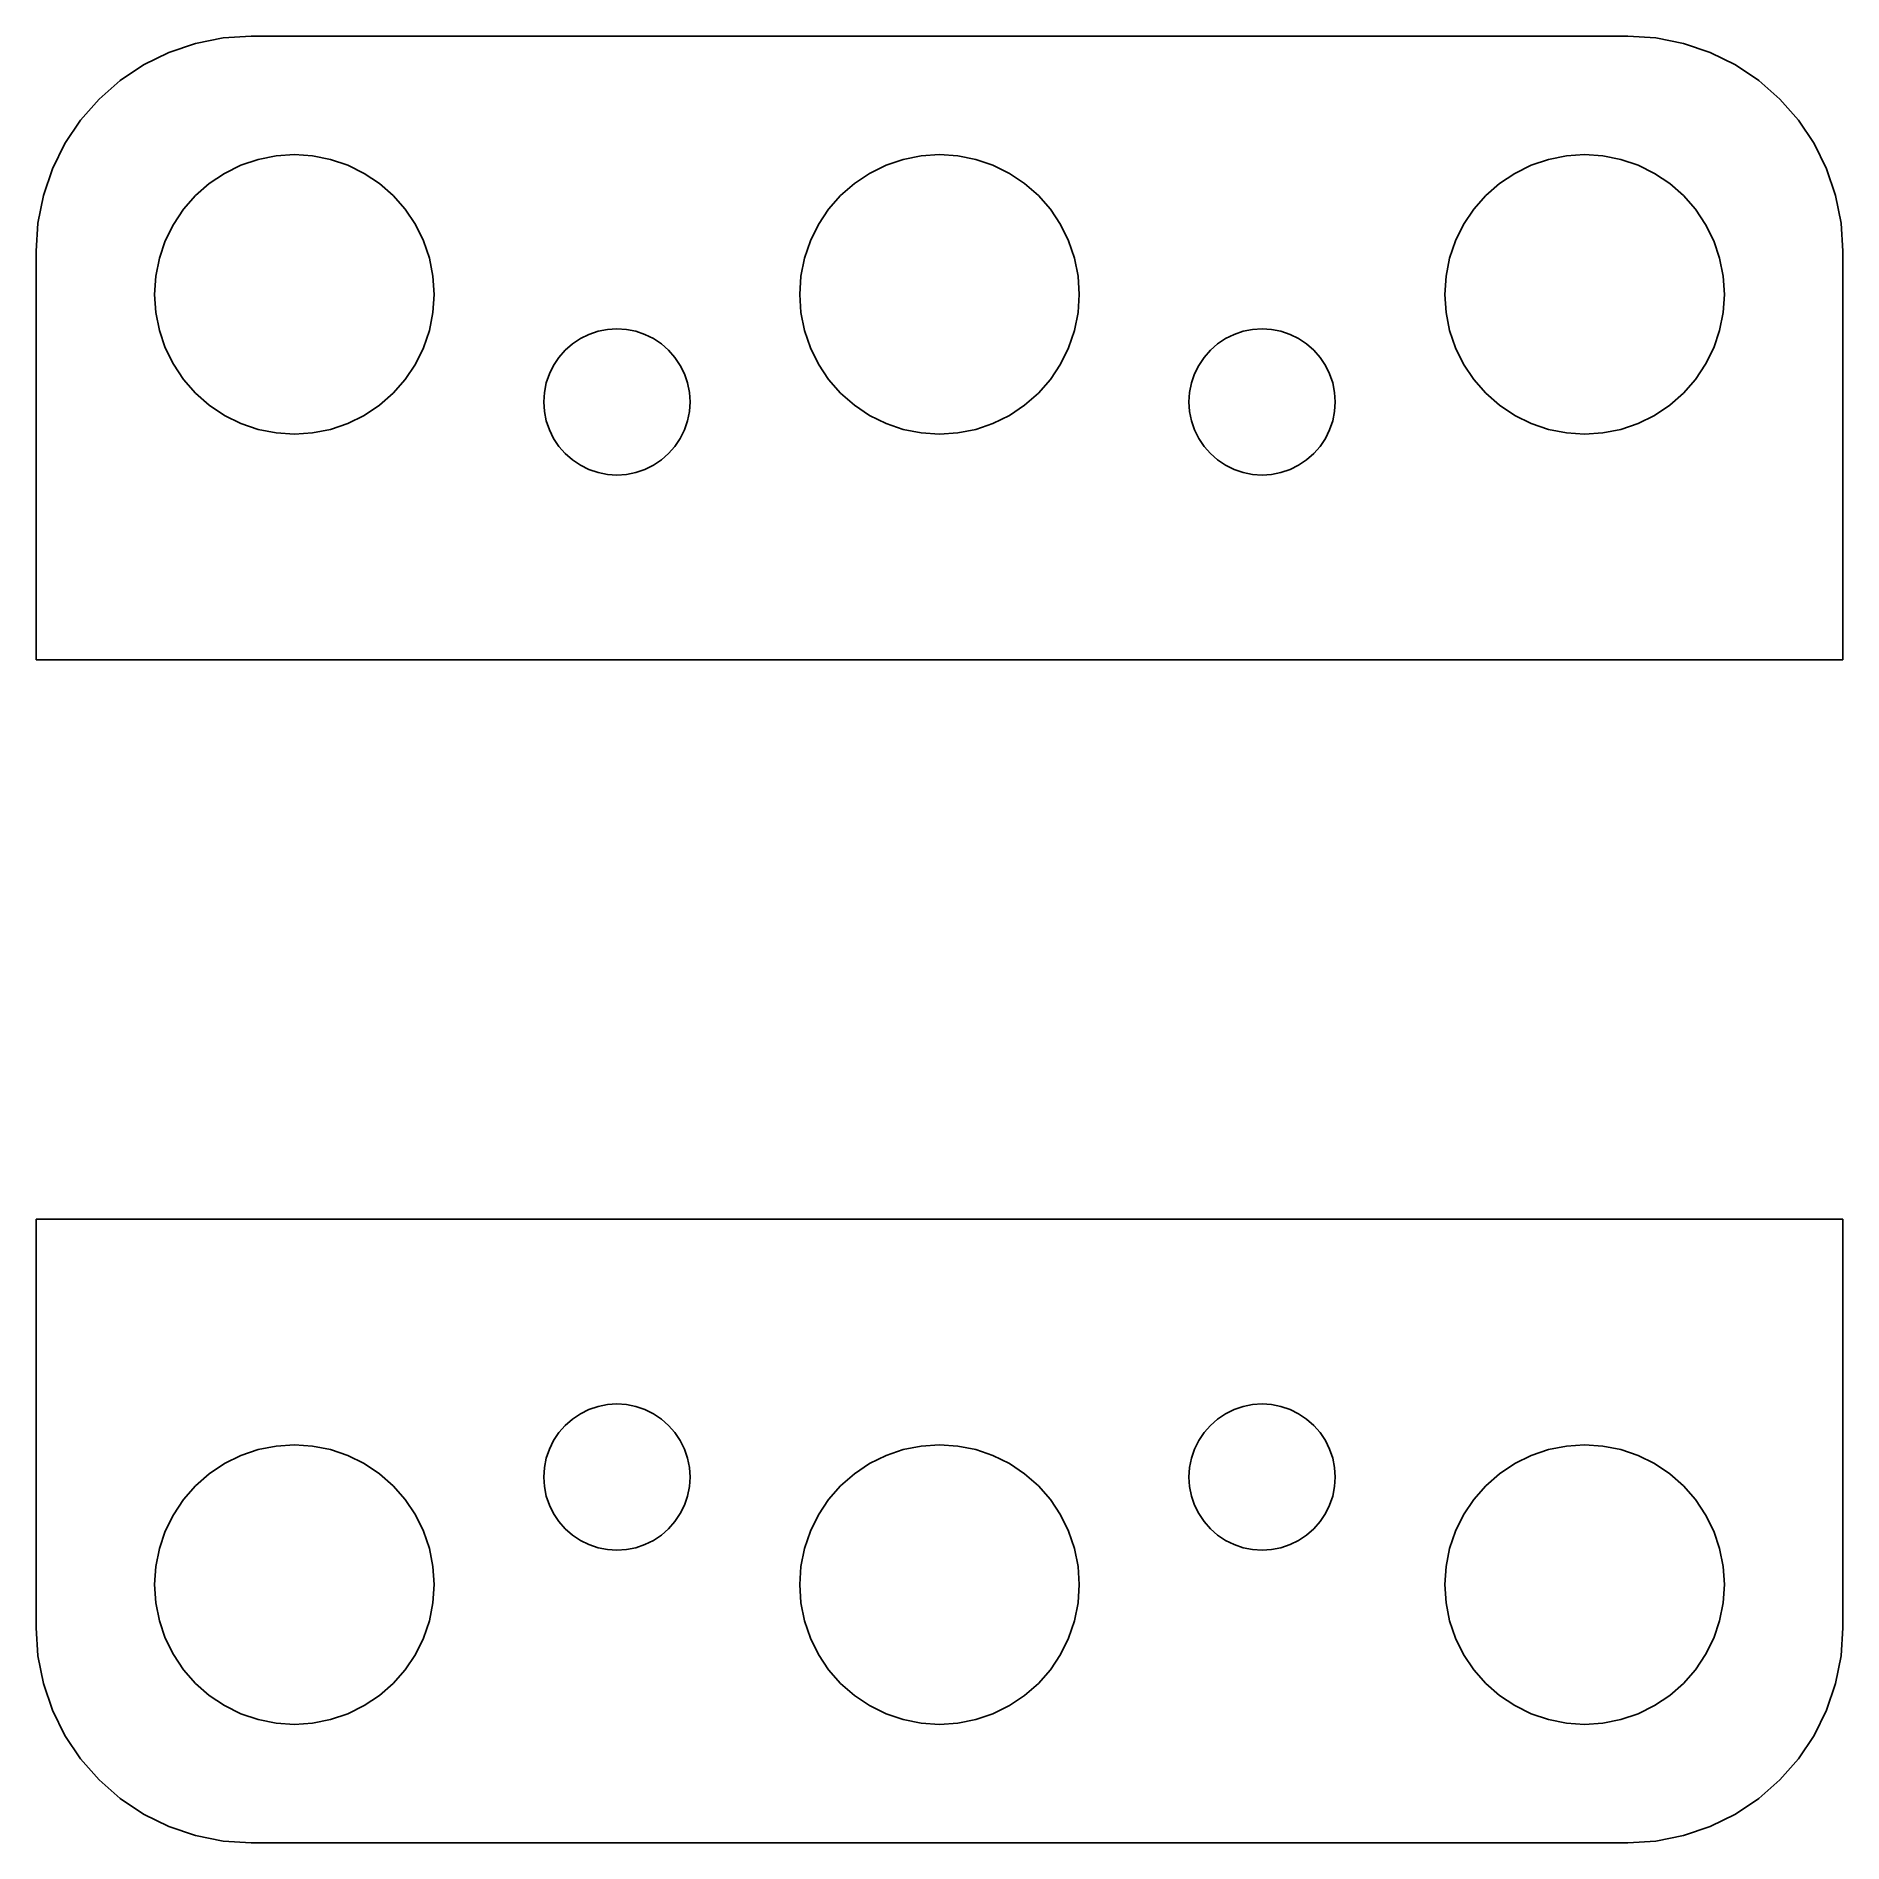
# Model space of a CAD drawing. Header units: metres. Extents: x -21 to 21, y -21 to 21.
import ezdxf

# ---------------------------------------------------------------- set-up
doc = ezdxf.new("R2010")
doc.units = ezdxf.units.M

msp = doc.modelspace()

# ---------------------------------------------------------------- linework, layer by layer
for p, q in [((-16.005, 21.005), (-16.6576, 20.9622)), ((16.005, 21.005), (-16.005, 21.005)), ((16.6576, 20.9622), (16.005, 21.005)), ((-17.9184, 20.6244), (-18.505, 20.3351)), ((-17.2991, 20.8346), (-17.9184, 20.6244)), ((-16.6576, 20.9622), (-17.2991, 20.8346)), ((17.2991, 20.8346), (16.6576, 20.9622)), ((17.9184, 20.6244), (17.2991, 20.8346)), ((18.505, 20.3351), (17.9184, 20.6244)), ((-18.505, 20.3351), (-19.0488, 19.9718)), ((19.0488, 19.9718), (18.505, 20.3351)), ((-19.0488, 19.9718), (-19.5405, 19.5405)), ((19.5405, 19.5405), (19.0488, 19.9718)), ((-19.5405, 19.5405), (-19.9718, 19.0488)), ((19.9718, 19.0488), (19.5405, 19.5405)), ((-19.9718, 19.0488), (-20.3351, 18.505)), ((20.3351, 18.505), (19.9718, 19.0488)), ((-20.3351, 18.505), (-20.6244, 17.9184)), ((20.6244, 17.9184), (20.3351, 18.505)), ((-16.2437, 18.0026), (-15.8412, 18.1393)), ((-15.8412, 18.1393), (-15.4242, 18.2222)), ((-15.4242, 18.2222), (-15, 18.25)), ((-15, 18.25), (-14.5758, 18.2222)), ((-14.5758, 18.2222), (-14.1588, 18.1393)), ((-14.1588, 18.1393), (-13.7563, 18.0026)), ((-1.24371, 18.0026), (-0.84116, 18.1393)), ((-0.84116, 18.1393), (-0.42421, 18.2222)), ((-0.42421, 18.2222), (0, 18.25)), ((0, 18.25), (0.42421, 18.2222)), ((0.42421, 18.2222), (0.84116, 18.1393)), ((0.84116, 18.1393), (1.24371, 18.0026)), ((13.7563, 18.0026), (14.1588, 18.1393)), ((14.1588, 18.1393), (14.5758, 18.2222)), ((14.5758, 18.2222), (15, 18.25)), ((15, 18.25), (15.4242, 18.2222)), ((15.4242, 18.2222), (15.8412, 18.1393)), ((15.8412, 18.1393), (16.2437, 18.0026)), ((-20.6244, 17.9184), (-20.8346, 17.2991)), ((-16.9785, 17.5784), (-16.625, 17.8146)), ((-16.625, 17.8146), (-16.2437, 18.0026)), ((-13.7563, 18.0026), (-13.375, 17.8146)), ((-13.375, 17.8146), (-13.0215, 17.5784)), ((-1.97847, 17.5784), (-1.625, 17.8146)), ((-1.625, 17.8146), (-1.24371, 18.0026)), ((1.24371, 18.0026), (1.625, 17.8146)), ((1.625, 17.8146), (1.97847, 17.5784)), ((13.0215, 17.5784), (13.375, 17.8146)), ((13.375, 17.8146), (13.7563, 18.0026)), ((16.2437, 18.0026), (16.625, 17.8146)), ((16.625, 17.8146), (16.9785, 17.5784)), ((20.8346, 17.2991), (20.6244, 17.9184)), ((-20.8346, 17.2991), (-20.9622, 16.6576)), ((-17.5784, 16.9785), (-17.2981, 17.2981)), ((-17.2981, 17.2981), (-16.9785, 17.5784)), ((-13.0215, 17.5784), (-12.7019, 17.2981)), ((-12.7019, 17.2981), (-12.4216, 16.9785)), ((-2.57838, 16.9785), (-2.2981, 17.2981)), ((-2.2981, 17.2981), (-1.97847, 17.5784)), ((1.97847, 17.5784), (2.2981, 17.2981)), ((2.2981, 17.2981), (2.57838, 16.9785)), ((12.4216, 16.9785), (12.7019, 17.2981)), ((12.7019, 17.2981), (13.0215, 17.5784)), ((16.9785, 17.5784), (17.2981, 17.2981)), ((17.2981, 17.2981), (17.5784, 16.9785)), ((20.9622, 16.6576), (20.8346, 17.2991)), ((-17.8146, 16.625), (-17.5784, 16.9785)), ((-12.4216, 16.9785), (-12.1854, 16.625)), ((-2.81458, 16.625), (-2.57838, 16.9785)), ((2.57838, 16.9785), (2.81458, 16.625)), ((12.1854, 16.625), (12.4216, 16.9785)), ((17.5784, 16.9785), (17.8146, 16.625)), ((-20.9622, 16.6576), (-21.005, 16.005)), ((-18.0026, 16.2437), (-17.8146, 16.625)), ((-12.1854, 16.625), (-11.9974, 16.2437)), ((-3.00259, 16.2437), (-2.81458, 16.625)), ((2.81458, 16.625), (3.00259, 16.2437)), ((11.9974, 16.2437), (12.1854, 16.625)), ((17.8146, 16.625), (18.0026, 16.2437)), ((21.005, 16.005), (20.9622, 16.6576)), ((-21.005, 16.005), (-21.005, 6.5)), ((-18.1393, 15.8412), (-18.0026, 16.2437)), ((-11.9974, 16.2437), (-11.8607, 15.8412)), ((-3.13925, 15.8412), (-3.00259, 16.2437)), ((3.00259, 16.2437), (3.13925, 15.8412)), ((11.8607, 15.8412), (11.9974, 16.2437)), ((18.0026, 16.2437), (18.1393, 15.8412)), ((21.005, 6.5), (21.005, 16.005)), ((-18.2222, 15.4242), (-18.1393, 15.8412)), ((-11.8607, 15.8412), (-11.7778, 15.4242)), ((-3.22218, 15.4242), (-3.13925, 15.8412)), ((3.13925, 15.8412), (3.22218, 15.4242)), ((11.7778, 15.4242), (11.8607, 15.8412)), ((18.1393, 15.8412), (18.2222, 15.4242)), ((-18.25, 15), (-18.2222, 15.4242)), ((-11.7778, 15.4242), (-11.75, 15)), ((-3.25, 15), (-3.22218, 15.4242)), ((3.22218, 15.4242), (3.25, 15)), ((11.75, 15), (11.7778, 15.4242)), ((18.2222, 15.4242), (18.25, 15)), ((-18.2222, 14.5758), (-18.25, 15)), ((-11.75, 15), (-11.7778, 14.5758)), ((-3.22218, 14.5758), (-3.25, 15)), ((3.25, 15), (3.22218, 14.5758)), ((11.7778, 14.5758), (11.75, 15)), ((18.25, 15), (18.2222, 14.5758)), ((-18.1393, 14.1588), (-18.2222, 14.5758)), ((-11.7778, 14.5758), (-11.8607, 14.1588)), ((-3.13925, 14.1588), (-3.22218, 14.5758)), ((3.22218, 14.5758), (3.13925, 14.1588)), ((11.8607, 14.1588), (11.7778, 14.5758)), ((18.2222, 14.5758), (18.1393, 14.1588)), ((-18.0026, 13.7563), (-18.1393, 14.1588)), ((-11.8607, 14.1588), (-11.9974, 13.7563)), ((-8.53488, 13.8487), (-8.34999, 13.9722)), ((-8.34999, 13.9722), (-8.15056, 14.0706)), ((-8.15056, 14.0706), (-7.93999, 14.1421)), ((-7.93999, 14.1421), (-7.72189, 14.1855)), ((-7.72189, 14.1855), (-7.5, 14.2)), ((-7.5, 14.2), (-7.27809, 14.1855)), ((-7.27809, 14.1855), (-7.06, 14.1421)), ((-7.06, 14.1421), (-6.84943, 14.0706)), ((-6.84943, 14.0706), (-6.64999, 13.9722)), ((-6.64999, 13.9722), (-6.4651, 13.8487)), ((-3.00259, 13.7563), (-3.13925, 14.1588)), ((3.13925, 14.1588), (3.00259, 13.7563)), ((6.4651, 13.8487), (6.64999, 13.9722)), ((6.64999, 13.9722), (6.84943, 14.0706)), ((6.84943, 14.0706), (7.06, 14.1421)), ((7.06, 14.1421), (7.27809, 14.1855)), ((7.27809, 14.1855), (7.5, 14.2)), ((7.5, 14.2), (7.72189, 14.1855)), ((7.72189, 14.1855), (7.93999, 14.1421)), ((7.93999, 14.1421), (8.15056, 14.0706)), ((8.15056, 14.0706), (8.34999, 13.9722)), ((8.34999, 13.9722), (8.53488, 13.8487)), ((11.9974, 13.7563), (11.8607, 14.1588)), ((18.1393, 14.1588), (18.0026, 13.7563)), ((-17.8146, 13.375), (-18.0026, 13.7563)), ((-11.9974, 13.7563), (-12.1854, 13.375)), ((-8.97223, 13.35), (-8.84869, 13.5349)), ((-8.84869, 13.5349), (-8.70207, 13.7021)), ((-8.70207, 13.7021), (-8.53488, 13.8487)), ((-6.4651, 13.8487), (-6.29791, 13.7021)), ((-6.29791, 13.7021), (-6.15129, 13.5349)), ((-6.15129, 13.5349), (-6.02776, 13.35)), ((-2.81458, 13.375), (-3.00259, 13.7563)), ((3.00259, 13.7563), (2.81458, 13.375)), ((6.02776, 13.35), (6.15129, 13.5349)), ((6.15129, 13.5349), (6.29791, 13.7021)), ((6.29791, 13.7021), (6.4651, 13.8487)), ((8.53488, 13.8487), (8.70207, 13.7021)), ((8.70207, 13.7021), (8.84869, 13.5349)), ((8.84869, 13.5349), (8.97223, 13.35)), ((12.1854, 13.375), (11.9974, 13.7563)), ((18.0026, 13.7563), (17.8146, 13.375)), ((-17.5784, 13.0215), (-17.8146, 13.375)), ((-12.1854, 13.375), (-12.4216, 13.0215)), ((-9.14206, 12.94), (-9.07059, 13.1506)), ((-9.07059, 13.1506), (-8.97223, 13.35)), ((-6.02776, 13.35), (-5.9294, 13.1506)), ((-5.9294, 13.1506), (-5.85793, 12.94)), ((-2.57838, 13.0215), (-2.81458, 13.375)), ((2.81458, 13.375), (2.57838, 13.0215)), ((5.85793, 12.94), (5.9294, 13.1506)), ((5.9294, 13.1506), (6.02776, 13.35)), ((8.97223, 13.35), (9.07059, 13.1506)), ((9.07059, 13.1506), (9.14206, 12.94)), ((12.4216, 13.0215), (12.1854, 13.375)), ((17.8146, 13.375), (17.5784, 13.0215)), ((-17.2981, 12.7019), (-17.5784, 13.0215)), ((-16.9785, 12.4216), (-17.2981, 12.7019)), ((-12.7019, 12.7019), (-13.0215, 12.4216)), ((-12.4216, 13.0215), (-12.7019, 12.7019)), ((-9.2, 12.5), (-9.18546, 12.7219)), ((-9.18546, 12.7219), (-9.14206, 12.94)), ((-5.85793, 12.94), (-5.81453, 12.7219)), ((-5.81453, 12.7219), (-5.79999, 12.5)), ((-2.2981, 12.7019), (-2.57838, 13.0215)), ((-1.97847, 12.4216), (-2.2981, 12.7019)), ((2.2981, 12.7019), (1.97847, 12.4216)), ((2.57838, 13.0215), (2.2981, 12.7019)), ((5.79999, 12.5), (5.81453, 12.7219)), ((5.81453, 12.7219), (5.85793, 12.94)), ((9.14206, 12.94), (9.18546, 12.7219)), ((9.18546, 12.7219), (9.2, 12.5)), ((12.7019, 12.7019), (12.4216, 13.0215)), ((13.0215, 12.4216), (12.7019, 12.7019)), ((17.2981, 12.7019), (16.9785, 12.4216)), ((17.5784, 13.0215), (17.2981, 12.7019)), ((-16.625, 12.1854), (-16.9785, 12.4216)), ((-16.2437, 11.9974), (-16.625, 12.1854)), ((-13.375, 12.1854), (-13.7563, 11.9974)), ((-13.0215, 12.4216), (-13.375, 12.1854)), ((-9.18546, 12.2781), (-9.2, 12.5)), ((-9.14206, 12.06), (-9.18546, 12.2781)), ((-5.81453, 12.2781), (-5.85793, 12.06)), ((-5.79999, 12.5), (-5.81453, 12.2781)), ((-1.625, 12.1854), (-1.97847, 12.4216)), ((-1.24371, 11.9974), (-1.625, 12.1854)), ((1.625, 12.1854), (1.24371, 11.9974)), ((1.97847, 12.4216), (1.625, 12.1854)), ((5.81453, 12.2781), (5.79999, 12.5)), ((5.85793, 12.06), (5.81453, 12.2781)), ((9.18546, 12.2781), (9.14206, 12.06)), ((9.2, 12.5), (9.18546, 12.2781)), ((13.375, 12.1854), (13.0215, 12.4216)), ((13.7563, 11.9974), (13.375, 12.1854)), ((16.625, 12.1854), (16.2437, 11.9974)), ((16.9785, 12.4216), (16.625, 12.1854)), ((-15.8412, 11.8607), (-16.2437, 11.9974)), ((-15.4242, 11.7778), (-15.8412, 11.8607)), ((-15, 11.75), (-15.4242, 11.7778)), ((-14.5758, 11.7778), (-15, 11.75)), ((-14.1588, 11.8607), (-14.5758, 11.7778)), ((-13.7563, 11.9974), (-14.1588, 11.8607)), ((-9.07059, 11.8494), (-9.14206, 12.06)), ((-8.97223, 11.65), (-9.07059, 11.8494)), ((-5.9294, 11.8494), (-6.02776, 11.65)), ((-5.85793, 12.06), (-5.9294, 11.8494)), ((-0.84116, 11.8607), (-1.24371, 11.9974)), ((-0.42421, 11.7778), (-0.84116, 11.8607)), ((0, 11.75), (-0.42421, 11.7778)), ((0.42421, 11.7778), (0, 11.75)), ((0.84116, 11.8607), (0.42421, 11.7778)), ((1.24371, 11.9974), (0.84116, 11.8607)), ((5.9294, 11.8494), (5.85793, 12.06)), ((6.02776, 11.65), (5.9294, 11.8494)), ((9.07059, 11.8494), (8.97223, 11.65)), ((9.14206, 12.06), (9.07059, 11.8494)), ((14.1588, 11.8607), (13.7563, 11.9974)), ((14.5758, 11.7778), (14.1588, 11.8607)), ((15, 11.75), (14.5758, 11.7778)), ((15.4242, 11.7778), (15, 11.75)), ((15.8412, 11.8607), (15.4242, 11.7778)), ((16.2437, 11.9974), (15.8412, 11.8607)), ((-8.84869, 11.4651), (-8.97223, 11.65)), ((-8.70207, 11.2979), (-8.84869, 11.4651)), ((-6.15129, 11.4651), (-6.29791, 11.2979)), ((-6.02776, 11.65), (-6.15129, 11.4651)), ((6.15129, 11.4651), (6.02776, 11.65)), ((6.29791, 11.2979), (6.15129, 11.4651)), ((8.84869, 11.4651), (8.70207, 11.2979)), ((8.97223, 11.65), (8.84869, 11.4651)), ((-8.53488, 11.1513), (-8.70207, 11.2979)), ((-8.34999, 11.0278), (-8.53488, 11.1513)), ((-8.15056, 10.9294), (-8.34999, 11.0278)), ((-7.93999, 10.8579), (-8.15056, 10.9294)), ((-6.84943, 10.9294), (-7.06, 10.8579)), ((-6.64999, 11.0278), (-6.84943, 10.9294)), ((-6.4651, 11.1513), (-6.64999, 11.0278)), ((-6.29791, 11.2979), (-6.4651, 11.1513)), ((6.4651, 11.1513), (6.29791, 11.2979)), ((6.64999, 11.0278), (6.4651, 11.1513)), ((6.84943, 10.9294), (6.64999, 11.0278)), ((7.06, 10.8579), (6.84943, 10.9294)), ((8.15056, 10.9294), (7.93999, 10.8579)), ((8.34999, 11.0278), (8.15056, 10.9294)), ((8.53488, 11.1513), (8.34999, 11.0278)), ((8.70207, 11.2979), (8.53488, 11.1513)), ((-7.72189, 10.8145), (-7.93999, 10.8579)), ((-7.5, 10.8), (-7.72189, 10.8145)), ((-7.27809, 10.8145), (-7.5, 10.8)), ((-7.06, 10.8579), (-7.27809, 10.8145)), ((7.27809, 10.8145), (7.06, 10.8579)), ((7.5, 10.8), (7.27809, 10.8145)), ((7.72189, 10.8145), (7.5, 10.8)), ((7.93999, 10.8579), (7.72189, 10.8145)), ((-21.005, 6.5), (21.005, 6.5)), ((21.005, -6.5), (-21.005, -6.5)), ((-21.005, -6.5), (-21.005, -16.005)), ((21.005, -16.005), (21.005, -6.5)), ((-8.15056, -10.9294), (-7.93999, -10.8579)), ((-7.93999, -10.8579), (-7.72189, -10.8145)), ((-7.72189, -10.8145), (-7.5, -10.8)), ((-7.5, -10.8), (-7.27809, -10.8145)), ((-7.27809, -10.8145), (-7.06, -10.8579)), ((-7.06, -10.8579), (-6.84943, -10.9294)), ((6.84943, -10.9294), (7.06, -10.8579)), ((7.06, -10.8579), (7.27809, -10.8145)), ((7.27809, -10.8145), (7.5, -10.8)), ((7.5, -10.8), (7.72189, -10.8145)), ((7.72189, -10.8145), (7.93999, -10.8579)), ((7.93999, -10.8579), (8.15056, -10.9294)), ((-8.84869, -11.4651), (-8.70207, -11.2979)), ((-8.70207, -11.2979), (-8.53488, -11.1513)), ((-8.53488, -11.1513), (-8.34999, -11.0278)), ((-8.34999, -11.0278), (-8.15056, -10.9294)), ((-6.84943, -10.9294), (-6.64999, -11.0278)), ((-6.64999, -11.0278), (-6.4651, -11.1513)), ((-6.4651, -11.1513), (-6.29791, -11.2979)), ((-6.29791, -11.2979), (-6.15129, -11.4651)), ((6.15129, -11.4651), (6.29791, -11.2979)), ((6.29791, -11.2979), (6.4651, -11.1513)), ((6.4651, -11.1513), (6.64999, -11.0278)), ((6.64999, -11.0278), (6.84943, -10.9294)), ((8.15056, -10.9294), (8.34999, -11.0278)), ((8.34999, -11.0278), (8.53488, -11.1513)), ((8.53488, -11.1513), (8.70207, -11.2979)), ((8.70207, -11.2979), (8.84869, -11.4651)), ((-15.4242, -11.7778), (-15, -11.75)), ((-15, -11.75), (-14.5758, -11.7778)), ((-9.07059, -11.8494), (-8.97223, -11.65)), ((-8.97223, -11.65), (-8.84869, -11.4651)), ((-6.15129, -11.4651), (-6.02776, -11.65)), ((-6.02776, -11.65), (-5.9294, -11.8494)), ((-0.42421, -11.7778), (0, -11.75)), ((0, -11.75), (0.42421, -11.7778)), ((5.9294, -11.8494), (6.02776, -11.65)), ((6.02776, -11.65), (6.15129, -11.4651)), ((8.84869, -11.4651), (8.97223, -11.65)), ((8.97223, -11.65), (9.07059, -11.8494)), ((14.5758, -11.7778), (15, -11.75)), ((15, -11.75), (15.4242, -11.7778)), ((-16.625, -12.1854), (-16.2437, -11.9974)), ((-16.2437, -11.9974), (-15.8412, -11.8607)), ((-15.8412, -11.8607), (-15.4242, -11.7778)), ((-14.5758, -11.7778), (-14.1588, -11.8607)), ((-14.1588, -11.8607), (-13.7563, -11.9974)), ((-13.7563, -11.9974), (-13.375, -12.1854)), ((-9.18546, -12.2781), (-9.14206, -12.06)), ((-9.14206, -12.06), (-9.07059, -11.8494)), ((-5.9294, -11.8494), (-5.85793, -12.06)), ((-5.85793, -12.06), (-5.81453, -12.2781)), ((-1.625, -12.1854), (-1.24371, -11.9974)), ((-1.24371, -11.9974), (-0.84116, -11.8607)), ((-0.84116, -11.8607), (-0.42421, -11.7778)), ((0.42421, -11.7778), (0.84116, -11.8607)), ((0.84116, -11.8607), (1.24371, -11.9974)), ((1.24371, -11.9974), (1.625, -12.1854)), ((5.81453, -12.2781), (5.85793, -12.06)), ((5.85793, -12.06), (5.9294, -11.8494)), ((9.07059, -11.8494), (9.14206, -12.06)), ((9.14206, -12.06), (9.18546, -12.2781)), ((13.375, -12.1854), (13.7563, -11.9974)), ((13.7563, -11.9974), (14.1588, -11.8607)), ((14.1588, -11.8607), (14.5758, -11.7778)), ((15.4242, -11.7778), (15.8412, -11.8607)), ((15.8412, -11.8607), (16.2437, -11.9974)), ((16.2437, -11.9974), (16.625, -12.1854)), ((-17.2981, -12.7019), (-16.9785, -12.4216)), ((-16.9785, -12.4216), (-16.625, -12.1854)), ((-13.375, -12.1854), (-13.0215, -12.4216)), ((-13.0215, -12.4216), (-12.7019, -12.7019)), ((-9.2, -12.5), (-9.18546, -12.2781)), ((-9.18546, -12.7219), (-9.2, -12.5)), ((-5.81453, -12.2781), (-5.79999, -12.5)), ((-5.79999, -12.5), (-5.81453, -12.7219)), ((-2.2981, -12.7019), (-1.97847, -12.4216)), ((-1.97847, -12.4216), (-1.625, -12.1854)), ((1.625, -12.1854), (1.97847, -12.4216)), ((1.97847, -12.4216), (2.2981, -12.7019)), ((5.79999, -12.5), (5.81453, -12.2781)), ((5.81453, -12.7219), (5.79999, -12.5)), ((9.18546, -12.2781), (9.2, -12.5)), ((9.2, -12.5), (9.18546, -12.7219)), ((12.7019, -12.7019), (13.0215, -12.4216)), ((13.0215, -12.4216), (13.375, -12.1854)), ((16.625, -12.1854), (16.9785, -12.4216)), ((16.9785, -12.4216), (17.2981, -12.7019)), ((-17.8146, -13.375), (-17.5784, -13.0215)), ((-17.5784, -13.0215), (-17.2981, -12.7019)), ((-12.7019, -12.7019), (-12.4216, -13.0215)), ((-12.4216, -13.0215), (-12.1854, -13.375)), ((-9.14206, -12.94), (-9.18546, -12.7219)), ((-9.07059, -13.1506), (-9.14206, -12.94)), ((-5.85793, -12.94), (-5.9294, -13.1506)), ((-5.81453, -12.7219), (-5.85793, -12.94)), ((-2.81458, -13.375), (-2.57838, -13.0215)), ((-2.57838, -13.0215), (-2.2981, -12.7019)), ((2.2981, -12.7019), (2.57838, -13.0215)), ((2.57838, -13.0215), (2.81458, -13.375)), ((5.85793, -12.94), (5.81453, -12.7219)), ((5.9294, -13.1506), (5.85793, -12.94)), ((9.14206, -12.94), (9.07059, -13.1506)), ((9.18546, -12.7219), (9.14206, -12.94)), ((12.1854, -13.375), (12.4216, -13.0215)), ((12.4216, -13.0215), (12.7019, -12.7019)), ((17.2981, -12.7019), (17.5784, -13.0215)), ((17.5784, -13.0215), (17.8146, -13.375)), ((-18.0026, -13.7563), (-17.8146, -13.375)), ((-12.1854, -13.375), (-11.9974, -13.7563)), ((-8.97223, -13.35), (-9.07059, -13.1506)), ((-8.84869, -13.5349), (-8.97223, -13.35)), ((-6.02776, -13.35), (-6.15129, -13.5349)), ((-5.9294, -13.1506), (-6.02776, -13.35)), ((-3.00259, -13.7563), (-2.81458, -13.375)), ((2.81458, -13.375), (3.00259, -13.7563)), ((6.02776, -13.35), (5.9294, -13.1506)), ((6.15129, -13.5349), (6.02776, -13.35)), ((8.97223, -13.35), (8.84869, -13.5349)), ((9.07059, -13.1506), (8.97223, -13.35)), ((11.9974, -13.7563), (12.1854, -13.375)), ((17.8146, -13.375), (18.0026, -13.7563)), ((-18.1393, -14.1588), (-18.0026, -13.7563)), ((-11.9974, -13.7563), (-11.8607, -14.1588)), ((-8.70207, -13.7021), (-8.84869, -13.5349)), ((-8.53488, -13.8487), (-8.70207, -13.7021)), ((-8.34999, -13.9722), (-8.53488, -13.8487)), ((-6.4651, -13.8487), (-6.64999, -13.9722)), ((-6.29791, -13.7021), (-6.4651, -13.8487)), ((-6.15129, -13.5349), (-6.29791, -13.7021)), ((-3.13925, -14.1588), (-3.00259, -13.7563)), ((3.00259, -13.7563), (3.13925, -14.1588)), ((6.29791, -13.7021), (6.15129, -13.5349)), ((6.4651, -13.8487), (6.29791, -13.7021)), ((6.64999, -13.9722), (6.4651, -13.8487)), ((8.53488, -13.8487), (8.34999, -13.9722)), ((8.70207, -13.7021), (8.53488, -13.8487)), ((8.84869, -13.5349), (8.70207, -13.7021)), ((11.8607, -14.1588), (11.9974, -13.7563)), ((18.0026, -13.7563), (18.1393, -14.1588)), ((-18.2222, -14.5758), (-18.1393, -14.1588)), ((-11.8607, -14.1588), (-11.7778, -14.5758)), ((-8.15056, -14.0706), (-8.34999, -13.9722)), ((-7.93999, -14.1421), (-8.15056, -14.0706)), ((-7.72189, -14.1855), (-7.93999, -14.1421)), ((-7.5, -14.2), (-7.72189, -14.1855)), ((-7.27809, -14.1855), (-7.5, -14.2)), ((-7.06, -14.1421), (-7.27809, -14.1855)), ((-6.84943, -14.0706), (-7.06, -14.1421)), ((-6.64999, -13.9722), (-6.84943, -14.0706)), ((-3.22218, -14.5758), (-3.13925, -14.1588)), ((3.13925, -14.1588), (3.22218, -14.5758)), ((6.84943, -14.0706), (6.64999, -13.9722)), ((7.06, -14.1421), (6.84943, -14.0706)), ((7.27809, -14.1855), (7.06, -14.1421)), ((7.5, -14.2), (7.27809, -14.1855)), ((7.72189, -14.1855), (7.5, -14.2)), ((7.93999, -14.1421), (7.72189, -14.1855)), ((8.15056, -14.0706), (7.93999, -14.1421)), ((8.34999, -13.9722), (8.15056, -14.0706)), ((11.7778, -14.5758), (11.8607, -14.1588)), ((18.1393, -14.1588), (18.2222, -14.5758)), ((-18.25, -15), (-18.2222, -14.5758)), ((-11.7778, -14.5758), (-11.75, -15)), ((-3.25, -15), (-3.22218, -14.5758)), ((3.22218, -14.5758), (3.25, -15)), ((11.75, -15), (11.7778, -14.5758)), ((18.2222, -14.5758), (18.25, -15)), ((-18.2222, -15.4242), (-18.25, -15)), ((-11.75, -15), (-11.7778, -15.4242)), ((-3.22218, -15.4242), (-3.25, -15)), ((3.25, -15), (3.22218, -15.4242)), ((11.7778, -15.4242), (11.75, -15)), ((18.25, -15), (18.2222, -15.4242)), ((-18.1393, -15.8412), (-18.2222, -15.4242)), ((-11.7778, -15.4242), (-11.8607, -15.8412)), ((-3.13925, -15.8412), (-3.22218, -15.4242)), ((3.22218, -15.4242), (3.13925, -15.8412)), ((11.8607, -15.8412), (11.7778, -15.4242)), ((18.2222, -15.4242), (18.1393, -15.8412)), ((-18.0026, -16.2437), (-18.1393, -15.8412)), ((-11.8607, -15.8412), (-11.9974, -16.2437)), ((-3.00259, -16.2437), (-3.13925, -15.8412)), ((3.13925, -15.8412), (3.00259, -16.2437)), ((11.9974, -16.2437), (11.8607, -15.8412)), ((18.1393, -15.8412), (18.0026, -16.2437)), ((-21.005, -16.005), (-20.9622, -16.6576)), ((-17.8146, -16.625), (-18.0026, -16.2437)), ((-11.9974, -16.2437), (-12.1854, -16.625)), ((-2.81458, -16.625), (-3.00259, -16.2437)), ((3.00259, -16.2437), (2.81458, -16.625)), ((12.1854, -16.625), (11.9974, -16.2437)), ((18.0026, -16.2437), (17.8146, -16.625)), ((20.9622, -16.6576), (21.005, -16.005)), ((-20.9622, -16.6576), (-20.8346, -17.2991)), ((-17.5784, -16.9785), (-17.8146, -16.625)), ((-12.1854, -16.625), (-12.4216, -16.9785)), ((-2.57838, -16.9785), (-2.81458, -16.625)), ((2.81458, -16.625), (2.57838, -16.9785)), ((12.4216, -16.9785), (12.1854, -16.625)), ((17.8146, -16.625), (17.5784, -16.9785)), ((20.8346, -17.2991), (20.9622, -16.6576)), ((-17.2981, -17.2981), (-17.5784, -16.9785)), ((-12.4216, -16.9785), (-12.7019, -17.2981)), ((-2.2981, -17.2981), (-2.57838, -16.9785)), ((2.57838, -16.9785), (2.2981, -17.2981)), ((12.7019, -17.2981), (12.4216, -16.9785)), ((17.5784, -16.9785), (17.2981, -17.2981)), ((-20.8346, -17.2991), (-20.6244, -17.9184)), ((-16.9785, -17.5784), (-17.2981, -17.2981)), ((-16.625, -17.8146), (-16.9785, -17.5784)), ((-13.0215, -17.5784), (-13.375, -17.8146)), ((-12.7019, -17.2981), (-13.0215, -17.5784)), ((-1.97847, -17.5784), (-2.2981, -17.2981)), ((-1.625, -17.8146), (-1.97847, -17.5784)), ((1.97847, -17.5784), (1.625, -17.8146)), ((2.2981, -17.2981), (1.97847, -17.5784)), ((13.0215, -17.5784), (12.7019, -17.2981)), ((13.375, -17.8146), (13.0215, -17.5784)), ((16.9785, -17.5784), (16.625, -17.8146)), ((17.2981, -17.2981), (16.9785, -17.5784)), ((20.6244, -17.9184), (20.8346, -17.2991)), ((-20.6244, -17.9184), (-20.3351, -18.505)), ((-16.2437, -18.0026), (-16.625, -17.8146)), ((-15.8412, -18.1393), (-16.2437, -18.0026)), ((-13.7563, -18.0026), (-14.1588, -18.1393)), ((-13.375, -17.8146), (-13.7563, -18.0026)), ((-1.24371, -18.0026), (-1.625, -17.8146)), ((-0.84116, -18.1393), (-1.24371, -18.0026)), ((1.24371, -18.0026), (0.84116, -18.1393)), ((1.625, -17.8146), (1.24371, -18.0026)), ((13.7563, -18.0026), (13.375, -17.8146)), ((14.1588, -18.1393), (13.7563, -18.0026)), ((16.2437, -18.0026), (15.8412, -18.1393)), ((16.625, -17.8146), (16.2437, -18.0026)), ((20.3351, -18.505), (20.6244, -17.9184)), ((-15.4242, -18.2222), (-15.8412, -18.1393)), ((-15, -18.25), (-15.4242, -18.2222)), ((-14.5758, -18.2222), (-15, -18.25)), ((-14.1588, -18.1393), (-14.5758, -18.2222)), ((-0.42421, -18.2222), (-0.84116, -18.1393)), ((0, -18.25), (-0.42421, -18.2222)), ((0.42421, -18.2222), (0, -18.25)), ((0.84116, -18.1393), (0.42421, -18.2222)), ((14.5758, -18.2222), (14.1588, -18.1393)), ((15, -18.25), (14.5758, -18.2222)), ((15.4242, -18.2222), (15, -18.25)), ((15.8412, -18.1393), (15.4242, -18.2222)), ((-20.3351, -18.505), (-19.9718, -19.0488)), ((19.9718, -19.0488), (20.3351, -18.505)), ((-19.9718, -19.0488), (-19.5405, -19.5405)), ((19.5405, -19.5405), (19.9718, -19.0488)), ((-19.5405, -19.5405), (-19.0488, -19.9718)), ((19.0488, -19.9718), (19.5405, -19.5405)), ((-19.0488, -19.9718), (-18.505, -20.3351)), ((18.505, -20.3351), (19.0488, -19.9718)), ((-18.505, -20.3351), (-17.9184, -20.6244)), ((17.9184, -20.6244), (18.505, -20.3351)), ((-17.9184, -20.6244), (-17.2991, -20.8346)), ((-17.2991, -20.8346), (-16.6576, -20.9622)), ((-16.6576, -20.9622), (-16.005, -21.005)), ((-16.005, -21.005), (16.005, -21.005)), ((16.005, -21.005), (16.6576, -20.9622)), ((16.6576, -20.9622), (17.2991, -20.8346)), ((17.2991, -20.8346), (17.9184, -20.6244))]:
    msp.add_line(p, q)

doc.saveas('drawing.dxf')
